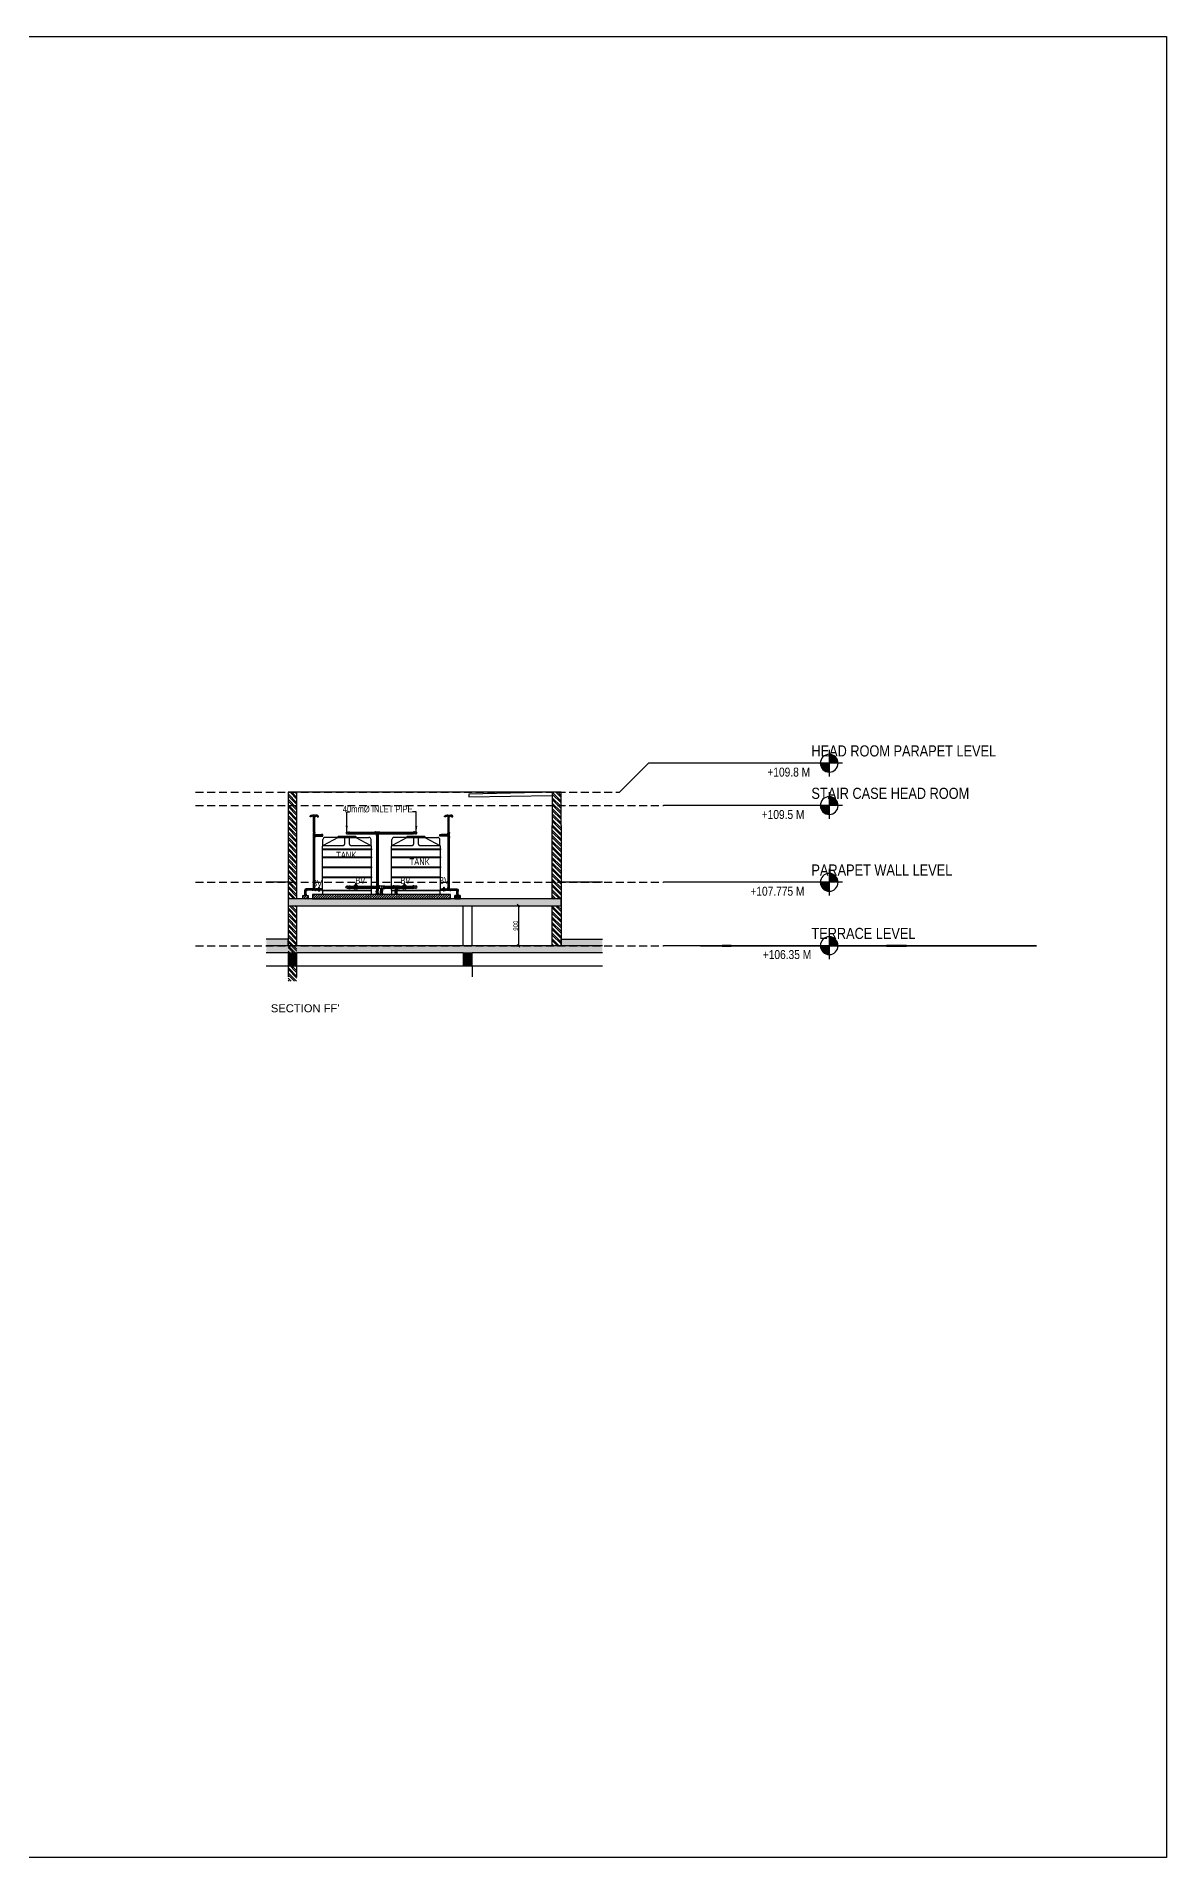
# Model space of a CAD drawing. Header units: millimetres. Extents: x 1798 to 243113, y 1193 to 150435.
# Drawn here: x 175977 to 201386, y 1193 to 42148 of the extents above; entities that cross this region are included whole.
import ezdxf
from ezdxf.enums import TextEntityAlignment as Align

# ---------------------------------------------------------------- set-up
doc = ezdxf.new("R2010")
doc.units = ezdxf.units.MM
for name, pattern in [('CENTER', [50.8, 31.75, -6.35, 6.35, -6.35]), ('CONTINU', [0]), ('HIDDEN', [0.375, 0.25, -0.125]), ('IMPORT-HIDDEN2', [4.7625, 3.175, -1.5875])]:
    doc.linetypes.add(name, pattern=pattern)
for name, color, linetype, lineweight in [('A-ELEV-002', 5, 'Continuous', 15), ('A-SHAFT', 8, 'Continuous', 0), ('A-TEXT-LABL', 6, 'Continuous', 25), ('A-WALL', 1, 'Continuous', 30), ('COLUMNN', 1, 'Continuous', 60), ('LOW WALL', 6, 'Continuous', 20)]:
    doc.layers.add(name, color=color, linetype=linetype, lineweight=lineweight)
for name, color, linetype in [('A-HATCH', 217, 'Continuous'), ('A-RAILING', 212, 'Continuous'), ('A-STAIRCASE', 32, 'Continuous'), ('beam', 4, 'Continuous'), ('DOOR', 30, 'Continuous'), ('ELEVATION-01', 251, 'Continuous'), ('OHT', 17, 'Continuous'), ('PL-CP FITTINGS', 7, 'Continuous')]:
    doc.layers.add(name, color=color, linetype=linetype)
doc.styles.add('Arial_14', font='arial.ttf', dxfattribs={"height": 147.52994})
doc.styles.add('Dim.s & Anno.(Misc.)', font='ARIALN.TTF')
doc.styles.add('GFC', font='ARIALN.TTF')
doc.styles.add('ROMANS', font='romans.shx')
doc.styles.add('sobha.sed', font='swisscl.ttf')
doc.styles.get("Standard").update_dxf_attribs({"font": 'arial.ttf'})
doc.dimstyles.new('Copy of Standard', dxfattribs={"dimtxt": 220, "dimasz": 100, "dimexe": 0.18, "dimexo": 0, "dimgap": 0.09, "dimtad": 0, "dimdec": 0, "dimzin": 0, "dimdsep": 46, "dimtxsty": 'Standard', "dimblk": 'ARCHTICK', "dimcen": 3, "dimclrd": 1, "dimclre": 1, "dimclrt": 4, "dimadec": 0, "dimazin": 0, "dimtfac": 1, "dimtdec": 0, "dimtofl": 0, "dimtmove": 0, "dimatfit": 3, "dimfxl": 0.18, "dimtolj": 1, "dimtzin": 0, "dimlwd": -1, "dimarcsym": 0})
doc.dimstyles.new('GFC- 50', dxfattribs={"dimscale": 100, "dimtxt": 1, "dimasz": 0.6, "dimexe": 0.2, "dimexo": 0, "dimgap": 0.1, "dimtad": 1, "dimdec": 0, "dimzin": 1, "dimdsep": 46, "dimtxsty": 'GFC', "dimblk": 'OBLIQUE', "dimcen": 0, "dimclrd": 8, "dimclre": 8, "dimclrt": 6, "dimazin": 2, "dimtfac": 1, "dimtdec": 0, "dimtmove": 1, "dimatfit": 3, "dimfxl": 1, "dimtolj": 1, "dimlwd": -1, "dimlwe": 9, "dimarcsym": 0})
pattern_1 = [(45, (1040955.675, -187147.068), (-26.5165043, 26.5165043), [])]

# ---------------------------------------------------------------- blocks, each defined once
blk = doc.blocks.new('TF PLAN_dwg_A-OPNG_DOOR_950-442610-Section 1')
at = {"layer": 'DOOR', "color": 20, "lineweight": 18}
for p, q in [((-4891, 106350), (-4108, 106350)), ((-4108, 106350), (-4891, 106350)), ((-4891, 106350), (-4108, 106350))]:
    blk.add_line(p, q, dxfattribs=at)
blk = doc.blocks.new('TF PLAN_dwg_CF2-442611-Section 1')
at = {"layer": 'COLUMNN'}
for p, q in [((-10248, 106350), (-10048, 106350)), ((-10048, 106350), (-10248, 106350)), ((-10248, 106350), (-10048, 106350)), ((-10048, 106350), (-10248, 106350)), ((-6108, 106350), (-6558, 106350)), ((-6558, 106350), (-6108, 106350)), ((-6108, 106350), (-6558, 106350)), ((-6558, 106350), (-6108, 106350))]:
    blk.add_line(p, q, dxfattribs=at)
blk = doc.blocks.new('TF PLAN_dwg-396180-Section 1')
at = {"layer": 'A-ELEV-002', "color": 55}
blk.add_line((-6308, 106350), (-9748, 106350), dxfattribs=at)
at = {"layer": 'A-RAILING'}
for p in [(-8848, 106350), (-8798, 106350)]:
    blk.add_line(p, (-5708, 106350), dxfattribs=at)
at = {"layer": 'A-RAILING', "flags": 128}
for points in [[(-6308, 106350), (-8190, 106350), (-8848, 106350)], [(-6358, 106350), (-8184, 106350), (-8798, 106350)]]:
    blk.add_lwpolyline(points, dxfattribs=at)
at = {"layer": 'A-SHAFT', "linetype": 'IMPORT-HIDDEN2'}
blk.add_line((-10048, 106350), (-9848, 106350), dxfattribs=at)
blk.add_line((-10048, 106350), (-9848, 106350), dxfattribs=at)
at = {"layer": 'A-STAIRCASE', "color": 170}
blk.add_line((-8848, 106350), (-10048, 106350), dxfattribs=at)
blk.add_line((-8848, 106350), (-10048, 106350), dxfattribs=at)
blk.add_line((-8848, 106350), (-10048, 106350), dxfattribs=at)
blk.add_line((-8848, 106350), (-10048, 106350), dxfattribs=at)
at = {"layer": 'A-STAIRCASE', "color": 8, "linetype": 'IMPORT-HIDDEN2'}
for p, q in [((-6358, 106350), (-8798, 106350)), ((-8798, 106350), (-6358, 106350))]:
    blk.add_line(p, q, dxfattribs=at)
at = {"layer": 'A-TEXT-LABL'}
for p, q in [((-5705, 106350), (-4676, 106350)), ((-4676, 106350), (-5705, 106350)), ((-3240, 106350), (-3472, 106350))]:
    blk.add_line(p, q, dxfattribs=at)
at = {"layer": 'A-WALL', "color": 10, "lineweight": 35}
for p, q in [((-9648, 106350), (-10740, 106350)), ((-9848, 106350), (-10740, 106350)), ((-4108, 106350), (-10248, 106350)), ((-10248, 106350), (-4108, 106350)), ((-9848, 106350), (-10148, 106350)), ((-10148, 106350), (-9848, 106350)), ((-9848, 106350), (-10048, 106350)), ((-10048, 106350), (-9848, 106350)), ((-4308, 106350), (-10048, 106350)), ((-10048, 106350), (-4308, 106350)), ((-6308, 106350), (-9648, 106350)), ((-3180, 106350), (-6308, 106350)), ((-3180, 106350), (-6108, 106350)), ((-4108, 106350), (-4308, 106350)), ((-4308, 106350), (-4108, 106350))]:
    blk.add_line(p, q, dxfattribs=at)
for name in ['TF PLAN_dwg_CF2-442611-Section 1', 'TF PLAN_dwg_A-OPNG_DOOR_950-442610-Section 1']:
    blk.add_blockref(name, (0, 0))
blk = doc.blocks.new('*U176')
at = {"layer": 'PL-CP FITTINGS', "color": 7}
for p, q in [((-550, 10), (-550, 993)), ((-540, 1013), (-540, 1144)), ((-199, 1194), (-537, 1015)), ((-537, 1015), (-80, 1015)), ((-199, 1194), (-490, 1194)), ((-199, 1194), (199, 1194)), ((80, 1015), (537, 1015)), ((199, 1194), (537, 1015)), ((199, 1194), (490, 1194)), ((540, 1013), (540, 1144)), ((550, 10), (550, 993)), ((540, 0), (-540, 0))]:
    blk.add_line(p, q, dxfattribs=at)
for points in [[(-550, 936), (550, 936), (550, 915), (-550, 915)], [(-550, 754), (550, 754), (550, 733), (-550, 733)], [(-550, 532), (550, 532), (550, 511), (-550, 511)], [(-550, 306), (550, 306), (550, 284), (-550, 284)]]:
    blk.add_lwpolyline(points, close=True, dxfattribs=at)
blk.add_lwpolyline([(-179, 1224), (179, 1224, -0.414214), (199, 1204), (199, 1194), (-199, 1194), (-199, 1204, -0.414214)], format="xyb", close=True, dxfattribs=at)
blk.add_lwpolyline([(55, 1040), (55, 1189, 0.414214), (50, 1194), (-50, 1194, 0.414214), (-55, 1189), (-55, 1040)], format="xyb", dxfattribs=at)
for centre, radius, start, end in [((-525, 993), 25, 118.0482, 180), ((-490, 1144), 50, 90, 180), ((-80, 1040), 25, 270, 0), ((80, 1040), 25, 180, 270), ((490, 1144), 50, 0, 90), ((525, 993), 25, 0, 61.9518), ((-540, 10), 10, 180, 270), ((540, 10), 10, 270, 0)]:
    blk.add_arc(centre, radius, start, end, dxfattribs=at)
blk = doc.blocks.new('A$C03920E4D')
at = {"ltscale": 75}
for p, q in [((-72, -27), (-72, 27)), ((-44, 27), (-72, 27)), ((-42, 25), (-44, 27)), ((-10, 25), (-42, 25)), ((-44, -27), (-72, -27)), ((-42, -25), (-44, -27)), ((-10, -25), (-42, -25))]:
    blk.add_line(p, q, dxfattribs=at)
at = {"color": 8, "ltscale": 75}
for p, q in [((-44, -27), (-44, 27)), ((-42, -25), (-42, 25)), ((-10, 25), (0, 25)), ((4, 0), (-4, 0)), ((0, 4), (0, -4)), ((0, -25), (-10, -25))]:
    blk.add_line(p, q, dxfattribs=at)
at = {"ltscale": 75}
blk.add_arc((0, 0), 27, 247.8084, 112.1916, dxfattribs=at)
at = {"color": 8, "ltscale": 75}
blk.add_arc((0, 0), 25, 270, 90, dxfattribs=at)
blk = doc.blocks.new('A$C45AD69DE')
at = {"layer": 'OHT', "ltscale": 75}
for p, q in [((-58, 22), (-58, -22)), ((-36, 22), (-58, 22)), ((-36, 22), (-36, -22)), ((-34, 20), (-36, 22)), ((-34, 20), (34, 20)), ((-34, 20), (-34, -20)), ((-20, 20), (-34, 20)), ((-22, 58), (22, 58)), ((-22, 36), (-22, 58)), ((-22, 36), (22, 36)), ((-20, 34), (-22, 36)), ((-20, 34), (20, 34)), ((-20, 20), (-20, 34)), ((3, 0), (-3, 0)), ((-3, 0), (3, 0)), ((0, -3), (0, 3)), ((0, -3), (0, 3)), ((20, 34), (22, 36)), ((20, 20), (20, 34)), ((22, 36), (22, 58)), ((34, 20), (36, 22)), ((34, 20), (34, -20)), ((36, 22), (36, -22)), ((36, 22), (58, 22)), ((58, 22), (58, -22)), ((-36, -22), (-58, -22)), ((-34, -20), (-36, -22)), ((-34, -20), (34, -20)), ((-8, -20), (-34, -20)), ((34, -20), (36, -22)), ((36, -22), (58, -22))]:
    blk.add_line(p, q, dxfattribs=at)
blk = doc.blocks.new('valve1')
at = {"layer": 'OHT'}
for p, q in [((-87, 50), (-87, -50)), ((-58, 57), (-80, 57)), ((64, 82), (-65, 82)), ((-58, 96), (-41, 96)), ((-58, 96), (-58, -96)), ((-41, 96), (-41, 11)), ((-36, 65), (-22, 65)), ((-22, 65), (-22, 36)), ((-19, 63), (-22, 63)), ((-22, 63), (-22, 36)), ((-6, 67), (-19, 67)), ((-19, 67), (-19, 38)), ((-12, 8), (-12, -76)), ((6, 72), (-6, 72)), ((-6, 72), (-6, 42)), ((6, 54), (-6, 54)), ((6, 72), (6, 42)), ((19, 67), (6, 67)), ((12, 8), (12, -76)), ((19, 67), (19, 38)), ((22, 63), (19, 63)), ((36, 65), (22, 65)), ((22, 65), (22, 36)), ((22, 63), (22, 36)), ((58, 96), (41, 96)), ((41, 96), (41, 11)), ((57, 57), (79, 57)), ((58, 96), (58, -96)), ((87, 50), (87, -50)), ((-58, -57), (-80, -57)), ((-12, -82), (-65, -82)), ((-58, -96), (-41, -96)), ((-41, -11), (-41, -96)), ((-36, -65), (-22, -65)), ((-22, -36), (-22, -65)), ((-22, -63), (-22, -36)), ((-19, -63), (-22, -63)), ((-19, -67), (-19, -38)), ((-12, -67), (-19, -67)), ((-6, -131), (-12, -76)), ((-6, -131), (-6, -173)), ((6, -131), (12, -76)), ((6, -131), (6, -173)), ((19, -67), (12, -67)), ((64, -82), (12, -82)), ((19, -67), (19, -38)), ((22, -63), (19, -63)), ((22, -36), (22, -65)), ((22, -63), (22, -36)), ((36, -65), (22, -65)), ((41, -11), (41, -96)), ((58, -96), (41, -96)), ((57, -57), (79, -57))]:
    blk.add_line(p, q, dxfattribs=at)
blk.add_circle((0, 0), 6.12, dxfattribs=at)
for centre, radius, start, end in [((-80, 50), 7.41, 90, 180), ((0, 0), 42.2, 286.74459, 253.25541), ((-36, 61), 4.71, 90, 180), ((0, 8), 12.2, 0, 180), ((36, 61), 4.71, 0, 90), ((79, 50), 7.41, 0, 90), ((-80, -50), 7.41, 180, 270), ((-36, -61), 4.71, 180, 270), ((0, -173), 6.12, 180, 0), ((36, -61), 4.71, 270, 0), ((79, -50), 7.41, 270, 0)]:
    blk.add_arc(centre, radius, start, end, dxfattribs=at)
blk = doc.blocks.new('A$C106A11E6')
at = {"ltscale": 75}
for p, q in [((-14, 0), (14, 0)), ((-14, -14), (-14, 0)), ((14, -14), (14, 0)), ((-36, -21), (-36, -48)), ((-22, -21), (-36, -21)), ((-22, -48), (-36, -48)), ((-21, -22), (-22, -21)), ((-21, -47), (-22, -48)), ((-12, -22), (-21, -22)), ((21, -47), (-21, -47)), ((-12, -15), (-14, -14)), ((-12, -22), (-12, -15)), ((12, -15), (14, -14)), ((12, -22), (12, -15)), ((12, -23), (21, -23)), ((21, -23), (22, -22)), ((21, -48), (22, -49)), ((22, -22), (36, -22)), ((22, -49), (36, -49)), ((36, -22), (36, -49))]:
    blk.add_line(p, q, dxfattribs=at)
at = {"color": 8, "ltscale": 75}
for p, q in [((-22, -21), (-22, -48)), ((-21, -22), (-21, -47)), ((-14, -14), (14, -14)), ((-12, -15), (12, -15)), ((21, -23), (21, -48)), ((22, -22), (22, -49))]:
    blk.add_line(p, q, dxfattribs=at)
blk = doc.blocks.new('3')
at = {"layer": 'OHT', "ltscale": 75}
for p, q in [((48, 7), (-7, 7)), ((-7, -48), (-7, 7)), ((18, 32), (20, 35)), ((48, 35), (20, 35)), ((20, 35), (20, -20)), ((48, -20), (48, 35)), ((-35, -20), (-32, -18)), ((20, -20), (-35, -20)), ((-35, -20), (-35, -48)), ((-35, -48), (20, -48)), ((20, -48), (20, -22)), ((22, -20), (48, -20))]:
    blk.add_line(p, q, dxfattribs=at)
for centre, radius in [((18, -18), 50), ((22, -22), 2)]:
    blk.add_arc(centre, radius, 90, 180, dxfattribs=at)
blk = doc.blocks.new('A$C5C342958')
at = {"layer": 'OHT', "ltscale": 75}
for p, q in [((27, 72), (-27, 72)), ((-27, 44), (-27, 72)), ((27, 44), (-27, 44)), ((-25, 42), (-27, 44)), ((-25, 42), (-25, -42)), ((25, 42), (-25, 42)), ((0, 72), (0, -72)), ((0, -4), (0, 4)), ((0, 4), (0, -4)), ((72, 0), (0, 0)), ((25, 42), (27, 44)), ((25, 25), (25, 42)), ((25, 25), (42, 25)), ((27, 44), (27, 72)), ((42, 25), (44, 27)), ((42, 25), (42, -25)), ((44, 27), (44, -27)), ((44, 27), (72, 27)), ((72, 27), (72, -27)), ((-25, -42), (-27, -44)), ((27, -44), (-27, -44)), ((-27, -44), (-27, -72)), ((27, -72), (-27, -72)), ((25, -42), (-25, -42)), ((-4, 0), (4, 0)), ((-4, 0), (4, 0)), ((25, -25), (42, -25)), ((25, -25), (25, -42)), ((25, -42), (27, -44)), ((27, -44), (27, -72)), ((42, -25), (44, -27)), ((44, -27), (72, -27))]:
    blk.add_line(p, q, dxfattribs=at)
blk = doc.blocks.new('A$C242D2613')
at = {"ltscale": 75}
for p, q in [((-16, 19), (-17, 18)), ((-17, 18), (-17, 0)), ((-14, 45), (13, 45)), ((-14, 32), (-14, 45)), ((-13, 30), (-14, 32)), ((-14, 19), (-13, 30)), ((12, 30), (13, 32)), ((13, 32), (13, 45)), ((14, 19), (12, 30)), ((16, 19), (17, 18)), ((17, 18), (17, 0)), ((-17, 0), (17, 0))]:
    blk.add_line(p, q, dxfattribs=at)
at = {"color": 8, "ltscale": 75}
for p, q in [((-17, 18), (17, 18)), ((-16, 19), (16, 19)), ((-14, 32), (13, 32)), ((-13, 30), (12, 30)), ((0, 0), (0, 45)), ((6, 30), (1, 30)), ((6, 30), (1, 30))]:
    blk.add_line(p, q, dxfattribs=at)
blk = doc.blocks.new('A$C46F22E5E')
at = {"ltscale": 75}
for p, q in [((-46, 17), (-46, -17)), ((-28, 17), (-46, 17)), ((-27, 16), (-28, 17)), ((-16, 16), (-27, 16)), ((17, 46), (-17, 46)), ((-17, 28), (-17, 46)), ((-16, 27), (-17, 28)), ((-16, 16), (-16, 27)), ((16, 27), (17, 28)), ((16, 16), (16, 27)), ((27, 16), (16, 16)), ((16, 16), (27, 16)), ((17, 28), (17, 46)), ((27, 16), (28, 17)), ((28, 17), (46, 17)), ((46, 17), (46, -17)), ((-28, -17), (-46, -17)), ((-27, -16), (-28, -17)), ((27, -16), (-27, -16)), ((7, -16), (27, -16)), ((27, -16), (28, -17)), ((28, -17), (46, -17))]:
    blk.add_line(p, q, dxfattribs=at)
at = {"color": 8, "ltscale": 75}
for p, q in [((-28, 17), (-28, -17)), ((-27, 16), (-27, -16)), ((17, 28), (-17, 28)), ((16, 27), (-16, 27)), ((-3, 0), (3, 0)), ((3, 0), (-3, 0)), ((0, -3), (0, 3)), ((0, -3), (0, 3)), ((27, 16), (27, -16)), ((28, 17), (28, -17))]:
    blk.add_line(p, q, dxfattribs=at)
blk = doc.blocks.new('A$C65062B1F')
at = {"ltscale": 75}
for p, q in [((-72, -27), (-72, 27)), ((-44, 27), (-72, 27)), ((-42, 25), (-44, 27)), ((42, 25), (-42, 25)), ((42, 25), (44, 27)), ((44, 27), (72, 27)), ((72, -27), (72, 27)), ((-44, -27), (-72, -27)), ((-42, -25), (-44, -27)), ((-42, -25), (42, -25)), ((-20, -34), (-22, -36)), ((-22, -36), (-22, -58)), ((22, -58), (-22, -58)), ((-20, -25), (-20, -34)), ((20, -25), (20, -34)), ((20, -34), (22, -36)), ((22, -36), (22, -58)), ((42, -25), (44, -27)), ((44, -27), (72, -27))]:
    blk.add_line(p, q, dxfattribs=at)
at = {"color": 8, "ltscale": 75}
for p, q in [((-44, -27), (-44, 27)), ((-42, -25), (-42, 25)), ((-4, 0), (4, 0)), ((4, 0), (-4, 0)), ((0, 4), (0, -4)), ((0, 4), (0, -4)), ((42, -25), (42, 25)), ((44, -27), (44, 27)), ((22, -36), (-22, -36)), ((20, -34), (-20, -34))]:
    blk.add_line(p, q, dxfattribs=at)
blk = doc.blocks.new('A$C10BC427E')
at = {"ltscale": 75}
for p, q in [((-72, -27), (-72, 27)), ((-44, 27), (-72, 27)), ((-42, 25), (-44, 27)), ((42, 25), (-42, 25)), ((42, 25), (44, 27)), ((44, 27), (72, 27)), ((72, -27), (72, 27)), ((-44, -27), (-72, -27)), ((-42, -25), (-44, -27)), ((-20, -25), (-42, -25)), ((20, -25), (42, -25)), ((42, -25), (44, -27)), ((44, -27), (72, -27))]:
    blk.add_line(p, q, dxfattribs=at)
at = {"color": 8, "ltscale": 75}
for p, q in [((-44, -27), (-44, 27)), ((-42, -25), (-42, 25)), ((4, 0), (-4, 0)), ((0, 4), (0, -4)), ((42, -25), (42, 25)), ((44, -27), (44, 27))]:
    blk.add_line(p, q, dxfattribs=at)
at = {"ltscale": 50, "xscale": 0.8, "yscale": 0.8, "zscale": 0.8, "rotation": 90}
blk.add_blockref('A$C03920E4D', (0, 0), dxfattribs=at)
blk = doc.blocks.new('A$C0C8C0F68')
at = {"ltscale": 75}
h = blk.add_hatch(dxfattribs=at)
h.set_pattern_fill('ANSI31', color=8)
h.set_pattern_definition([(45, (-33287.10991, 14694.13956), (-0.08838834765, 0.08838834765), [])])
edge = h.paths.add_edge_path()
edge.add_arc((0, 22.5), 22.5, 90, 270)
edge.add_arc((0, -22.5), 22.5, -90, 90, ccw=False)
edge.add_arc((0, 0), 45, 90, 270, ccw=False)
for radius in [55, 45]:
    blk.add_circle((0, 0), radius, dxfattribs=at)
at = {"color": 8, "ltscale": 75}
for centre, start, end in [((0, 22.5), 90, 270), ((0, -22.5), 270, 90)]:
    blk.add_arc(centre, 22.5, start, end, dxfattribs=at)
blk = doc.blocks.new('A$C7C600B99')
at = {"ltscale": 75}
for p, q in [((17, 46), (-17, 46)), ((-17, 28), (-17, 46)), ((17, 28), (-17, 28)), ((-16, 27), (-17, 28)), ((16, 27), (-16, 27)), ((-16, 11), (-16, 27)), ((0, -3), (0, 3)), ((0, 3), (0, -3)), ((16, 27), (17, 28)), ((16, 11), (16, 27)), ((17, 28), (17, 46)), ((-3, 0), (3, 0)), ((-3, 0), (3, 0))]:
    blk.add_line(p, q, dxfattribs=at)
at = {"linetype": 'CONTINU', "xscale": 0.3555555555555557, "yscale": 0.3555555555555557, "zscale": 0.3555555555555557}
blk.add_blockref('A$C0C8C0F68', (0, 0), dxfattribs=at)
blk = doc.blocks.new('A$C000917BF')
at = {"ltscale": 75}
h = blk.add_hatch(dxfattribs=at)
h.set_pattern_fill('ANSI31', color=8, scale=0.355556)
h.set_pattern_definition([(45, (-11835.416857, 5224.582955), (-0.03142696805, 0.03142696805), [])])
edge = h.paths.add_edge_path()
edge.add_arc((0, 8), 8, 90, 270)
edge.add_arc((0, -8), 8, -90, 90, ccw=False)
edge.add_arc((0, 0), 16, 90, 270, ccw=False)
for p, q in [((17, 46), (-17, 46)), ((-17, 28), (-17, 46)), ((-16, 27), (-17, 28)), ((-16, 11), (-16, 27)), ((16, 27), (17, 28)), ((16, 11), (16, 27)), ((17, 28), (17, 46))]:
    blk.add_line(p, q, dxfattribs=at)
at = {"color": 8, "ltscale": 75}
for p, q in [((17, 28), (-17, 28)), ((16, 27), (-16, 27)), ((0, -3), (0, 3)), ((0, 3), (0, -3)), ((-3, 0), (3, 0)), ((-3, 0), (3, 0))]:
    blk.add_line(p, q, dxfattribs=at)
at = {"ltscale": 75}
for radius in [19.6, 16]:
    blk.add_circle((0, 0), radius, dxfattribs=at)
at = {"color": 8, "ltscale": 75}
for centre, start, end in [((0, 8), 90, 270), ((0, -8), 270, 90)]:
    blk.add_arc(centre, 8, start, end, dxfattribs=at)
blk = doc.blocks.new('*U23')
h = blk.add_hatch(color=256)
h.paths.add_polyline_path([(-2, 0), (0, 0), (0, 2, 0.414214)])
h.paths.add_polyline_path([(0, -2, 0.414214), (2, 0), (0, 0)])
blk.add_line((-3, 0), (37.25, 0))
blk.add_lwpolyline([(0, 3), (0, -3)])
blk.add_circle((0, 0), 2)
at = {"style": 'Dim.s & Anno.(Misc.)'}
blk.add_attdef('FLOOR_LEVEL_NAME', text='', height=2.5, dxfattribs=at).set_placement((4, 0.77), align=Align.BOTTOM_LEFT)
at = {"color": 7, "style": 'Dim.s & Anno.(Misc.)'}
blk.add_attdef('LVL', text='', height=2, dxfattribs=at).set_placement((12.68, -1), align=Align.TOP_RIGHT)
blk = doc.blocks.new('*U4')
h = blk.add_hatch(color=256)
h.paths.add_polyline_path([(-2, 0), (0, 0), (0, 2, 0.414214)])
h.paths.add_polyline_path([(0, -2, 0.414214), (2, 0), (0, 0)])
blk.add_line((-3, 0), (40.61, 0))
blk.add_lwpolyline([(0, 3), (0, -3)])
blk.add_circle((0, 0), 2)
at = {"style": 'Dim.s & Anno.(Misc.)'}
blk.add_attdef('FLOOR_LEVEL_NAME', text='', height=2.5, dxfattribs=at).set_placement((4, 0.77), align=Align.BOTTOM_LEFT)
at = {"color": 7, "style": 'Dim.s & Anno.(Misc.)'}
blk.add_attdef('LVL', text='', height=2, dxfattribs=at).set_placement((12.68, -1), align=Align.TOP_RIGHT)
blk = doc.blocks.new('_OBLIQUE')
at = {"color": 0, "linetype": 'ByBlock'}
blk.add_line((-0.5, -0.5), (0.5, 0.5), dxfattribs=at)
blk = doc.blocks.new('*D727')
at = {"layer": 'A-WALL', "color": 8, "linetype": 'CENTER', "lineweight": 9, "transparency": 16777216}
for p, q in [((186785, 22600), (186833, 22600)), ((186785, 21700), (186833, 21700))]:
    blk.add_line(p, q, dxfattribs=at)
at = {"layer": 'A-WALL', "color": 8, "transparency": 16777216}
blk.add_line((186813, 22600), (186813, 21700), dxfattribs=at)
at = {"layer": 'A-WALL', "color": 8, "transparency": 16777216, "xscale": 60, "yscale": 60, "zscale": 60}
for p, rotation in [((186813, 22600), 90), ((186813, 21700), 270)]:
    blk.add_blockref('_OBLIQUE', p, dxfattribs=dict(at, rotation=rotation))
at = {"layer": 'A-WALL', "color": 6, "transparency": 16777216, "insert": (186752, 22150), "char_height": 100, "attachment_point": 5, "rotation": 90, "style": 'GFC'}
blk.add_mtext('\\A1;900', dxfattribs=at)

msp = doc.modelspace()

# ---------------------------------------------------------------- hatches: boundary and pattern name
at = {"transparency": 33554687}
h = msp.add_hatch(dxfattribs=at)
h.set_pattern_fill('ANSI31', color=256, scale=300)
h.set_pattern_definition(pattern_1)
h.paths.add_polyline_path([(182084.6, 22824.9), (181964.6, 22824.9), (181964.6, 22749.9), (182084.6, 22749.9)])
h = msp.add_hatch(dxfattribs=at)
h.set_pattern_fill('ANSI31', color=256, scale=300)
h.set_pattern_definition([(45, (1054483.947, -187047.32), (-26.5165043, 26.5165043), [])])
h.paths.add_polyline_path([(185284.6, 22849.9), (182184.6, 22849.9), (182184.6, 22749.9), (185284.6, 22749.9)])
h = msp.add_hatch(dxfattribs=at)
h.set_pattern_fill('ANSI31', color=256, scale=300)
h.set_pattern_definition([(45, (1044375.677, -187147.068), (-26.5165043, 26.5165043), [])])
h.paths.add_polyline_path([(185504.6, 22824.9), (185384.6, 22824.9), (185384.6, 22749.9), (185504.6, 22749.9)])
h = msp.add_hatch(dxfattribs=at)
h.set_pattern_fill('ANSI31', color=256, scale=300)
h.set_pattern_definition(pattern_1)
h.paths.add_polyline_path([(185384.6, 22824.9), (185504.6, 22824.9), (185504.6, 22749.9), (185384.6, 22749.9)])
at = {"layer": 'A-HATCH'}
h = msp.add_hatch(dxfattribs=at)
h.set_pattern_fill('ANSI32', color=217, scale=230, angle=90)
h.set_pattern_definition([(135, (88912.86, -3571.47), (-60.98796, -60.98796), []), (135, (88912.86, -3530.81), (-60.98796, -60.98796), [])])
h.paths.add_polyline_path([(187774.6, 22599.9), (187574.6, 22599.9), (187574.6, 21699.9), (187774.6, 21699.9)])
h.paths.add_polyline_path([(181834.6, 22599.9), (181634.6, 22599.9), (181634.6, 20899.9), (181834.6, 20899.9)])
h.paths.add_polyline_path([(181834.6, 24049.9), (181634.6, 24049.9), (181634.6, 22749.9), (181834.6, 22749.9)])
h.paths.add_polyline_path([(181834.6, 25149.9), (181634.6, 25149.9), (181634.6, 24049.9), (181834.6, 24049.9)])
h.paths.add_polyline_path([(187774.6, 23899.9), (187574.6, 23899.9), (187574.6, 22749.9), (187774.6, 22749.9)])
h.paths.add_polyline_path([(187774.6, 25149.9), (187574.6, 25149.9), (187574.6, 23899.9), (187774.6, 23899.9)])
h = msp.add_hatch(color=8, dxfattribs=at)
h.dxf.hatch_style = 1
h.paths.add_polyline_path([(187774.6, 22749.9), (181834.6, 22749.9), (181834.6, 22599.9), (187774.6, 22599.9)])
h.paths.add_polyline_path([(181834.6, 22749.9), (181634.6, 22749.9), (181634.6, 22599.9), (181834.6, 22599.9)])
h = msp.add_hatch(dxfattribs=at)
h.set_pattern_fill('ANSI35', color=217, scale=213)
h.set_pattern_definition([(45, (88912.864, -3571.47), (-37.653436, 37.653436), []), (45, (88950.517, -3571.47), (-37.653436, 37.653436), [66.5625, -13.3125, 0, -13.3125])])
h.paths.add_polyline_path([(188701, 21849.9), (187774.6, 21849.9), (187774.6, 21699.9), (188701, 21699.9)])
h.paths.add_polyline_path([(181634.6, 21849.9), (181142.2, 21849.9), (181142.2, 21699.9), (181634.6, 21699.9)])
at = {"layer": 'LOW WALL', "transparency": 33554521}
h = msp.add_hatch(color=9, dxfattribs=at)
h.dxf.hatch_style = 1
h.paths.add_polyline_path([(188702.5, 21699.9), (182134.6, 21699.9), (181142.2, 21699.9), (181142.2, 21549.9), (188702.5, 21549.9)])
h = msp.add_hatch(color=9, dxfattribs=at)
h.dxf.hatch_style = 1
h.paths.add_polyline_path([(181634.6, 21249.9), (181834.6, 21249.9), (181834.6, 21549.9), (181634.6, 21549.9)])
h = msp.add_hatch(color=9, dxfattribs=at)
h.dxf.hatch_style = 1
h.paths.add_polyline_path([(185774.6, 21249.9), (185774.6, 21549.9), (185574.6, 21549.9), (185574.6, 21249.9)])

# ---------------------------------------------------------------- linework, layer by layer
at = {"ltscale": 100}
msp.add_line((189740.2, 25803.9), (189086.2, 25149.9), dxfattribs=at)
at = {"transparency": 33554687}
for p, q in [((182209.9, 24274), (182209.9, 24588.7)), ((182222.4, 24274), (182222.4, 24588.7)), ((182234.9, 24274), (182234.9, 24588.7)), ((185234.3, 24274), (185234.3, 24588.7)), ((185246.8, 24274), (185246.8, 24588.7)), ((185259.3, 24274), (185259.3, 24588.7)), ((182206.4, 23007.5), (182206.4, 24198.2)), ((182222.4, 23007.5), (182222.4, 24198.2)), ((182238.4, 23007.5), (182238.4, 24198.2)), ((182249.3, 24198.2), (182419.7, 24198.2)), ((182249.3, 24182.2), (182419.7, 24182.2)), ((182249.3, 24166.2), (182419.7, 24166.2)), ((183017.5, 24255.9), (184451.7, 24255.9)), ((183017.5, 24235.9), (184451.7, 24235.9)), ((183017.5, 24215.9), (184451.7, 24215.9)), ((183619.6, 24210.3), (183619.6, 22932.2)), ((183639.6, 24225.9), (183639.6, 22907.2)), ((183659.6, 24210.3), (183659.6, 22932.2)), ((185200.5, 24198.2), (185082.1, 24198.2)), ((185200.5, 24182.2), (185082.1, 24182.2)), ((185200.5, 24166.2), (185082.1, 24166.2)), ((185230.8, 23007.5), (185230.8, 24198.2)), ((185246.8, 23007.5), (185246.8, 24198.2)), ((185262.8, 23007.5), (185262.8, 24198.2)), ((182176.1, 22977.1), (182060.1, 22977.1)), ((182176.1, 22961.1), (182060.1, 22961.1)), ((182176.1, 22945.1), (182060.1, 22945.1)), ((182397.1, 22977.1), (182268.7, 22977.1)), ((182397.1, 22961.1), (182268.7, 22961.1)), ((182397.1, 22945.1), (182268.7, 22945.1)), ((183031.9, 23041.6), (183662.2, 23041.6)), ((183031.9, 23016.6), (183662.2, 23016.6)), ((183031.9, 22991.6), (183662.2, 22991.6)), ((183714.6, 22958.7), (183714.6, 22929.4)), ((183734.6, 22958.7), (183734.6, 22929.4)), ((183754.6, 22958.7), (183754.6, 22929.4)), ((183807, 23041.6), (183992.3, 23041.6)), ((183807, 23016.6), (183992.3, 23016.6)), ((183807, 22991.6), (183992.3, 22991.6)), ((184044.6, 22958.7), (184044.6, 22932.2)), ((184064.6, 22958.7), (184064.6, 22932.2)), ((184064.6, 22958.7), (184064.6, 22932.2)), ((184084.6, 22958.7), (184084.6, 22932.2)), ((184137, 23041.6), (184437.3, 23041.6)), ((184137, 23016.6), (184437.3, 23016.6)), ((184137, 22991.6), (184437.3, 22991.6)), ((185072.1, 22977.1), (185200.5, 22977.1)), ((185072.1, 22961.1), (185200.5, 22961.1)), ((185072.1, 22945.1), (185200.5, 22945.1)), ((185293.1, 22977.1), (185409.1, 22977.1)), ((185293.1, 22961.1), (185409.1, 22961.1)), ((185293.1, 22945.1), (185409.1, 22945.1)), ((182008.6, 22890.7), (182008.6, 22925.6)), ((182024.6, 22890.7), (182024.6, 22925.6)), ((182040.6, 22890.7), (182040.6, 22925.6)), ((185428.6, 22890.7), (185428.6, 22925.6)), ((185444.6, 22890.7), (185444.6, 22925.6)), ((185460.6, 22890.7), (185460.6, 22925.6))]:
    msp.add_line(p, q, dxfattribs=at)
for points in [[(182171.5, 24636.2), (182186.3, 24636.2)], [(182171.5, 24623.7), (182186.3, 24623.7)], [(182171.5, 24611.2), (182186.3, 24611.2)], [(182273.3, 24636.2), (182258.6, 24636.2)], [(182273.3, 24623.7), (182258.6, 24623.7)], [(182273.3, 24611.2), (182258.6, 24611.2)], [(185195.9, 24636.2), (185210.6, 24636.2)], [(185195.9, 24623.7), (185210.6, 24623.7)], [(185195.9, 24611.2), (185210.6, 24611.2)], [(185297.7, 24636.2), (185283, 24636.2)], [(185297.7, 24623.7), (185283, 24623.7)], [(185297.7, 24611.2), (185283, 24611.2)], [(182409.7, 22980.7), (182397.1, 22980.7), (182397.1, 22941.6), (182419.7, 22941.6)], [(185059.5, 22980.7), (185072.1, 22980.7), (185072.1, 22941.6), (185049.5, 22941.6)]]:
    msp.add_lwpolyline(points, dxfattribs=at)
for points in [[(182419.7, 24201.7), (182387.1, 24201.7), (182387.1, 24162.6), (182419.7, 24162.6)], [(185049.5, 24201.7), (185082.1, 24201.7), (185082.1, 24162.6), (185049.5, 24162.6)], [(185049.5, 24201.7), (185082.1, 24201.7), (185082.1, 24162.6), (185049.5, 24162.6)], [(182419.7, 22941.6), (183499.5, 22941.6), (183499.5, 22849.9), (182419.7, 22849.9)], [(183969.7, 22941.6), (185049.5, 22941.6), (185049.5, 22849.9), (183969.7, 22849.9)], [(181964.6, 22824.9), (182084.6, 22824.9), (182084.6, 22749.9), (181964.6, 22749.9)], [(182184.6, 22749.9), (185284.6, 22749.9), (185284.6, 22849.9), (182184.6, 22849.9)], [(185384.6, 22824.9), (185504.6, 22824.9), (185504.6, 22749.9), (185384.6, 22749.9)], [(185504.6, 22824.9), (185384.6, 22824.9), (185384.6, 22749.9), (185504.6, 22749.9)]]:
    msp.add_lwpolyline(points, close=True, dxfattribs=at)
at = {"layer": 'A-WALL', "lineweight": 25}
for p, q in [((181834.6, 25149.9), (181634.6, 25149.9)), ((187574.6, 25149.9), (187574.6, 24399.9)), ((187774.6, 25149.9), (187574.6, 25149.9)), ((187774.6, 24399.9), (187774.6, 25149.9)), ((181834.6, 21699.9), (181634.6, 21699.9)), ((181634.6, 21549.9), (181634.6, 20998.3)), ((181634.6, 21549.9), (181634.6, 21249.9)), ((181834.6, 20998.3), (181834.6, 21549.9)), ((181834.6, 21249.9), (181834.6, 21549.9)), ((185774.6, 21699.9), (185574.6, 21699.9)), ((185574.6, 21549.9), (185574.6, 21249.9)), ((185774.6, 21249.9), (185774.6, 21549.9)), ((181634.6, 21249.9), (181834.6, 21249.9)), ((185574.6, 21249.9), (185774.6, 21249.9)), ((185774.6, 21249.9), (185774.6, 20998.3))]:
    msp.add_line(p, q, dxfattribs=at)
at = {"layer": 'A-WALL'}
for p, q in [((181634.6, 25149.9), (181634.6, 21699.9)), ((187574.6, 25149.9), (181834.6, 25149.9)), ((181834.6, 22749.9), (181834.6, 25149.9)), ((187574.6, 22749.9), (187574.6, 24399.9)), ((187774.6, 24399.9), (187774.6, 21699.9)), ((181634.6, 23124.9), (181142.2, 23124.9)), ((188702.5, 23124.9), (187774.6, 23124.9)), ((187774.6, 22749.9), (181634.6, 22749.9)), ((181634.6, 22749.9), (181634.6, 22599.9)), ((181634.6, 22599.9), (187774.6, 22599.9)), ((181834.6, 21699.9), (181834.6, 22599.9)), ((185574.6, 21699.9), (185574.6, 22599.9)), ((185774.6, 21699.9), (185774.6, 22599.9)), ((187574.6, 21699.9), (187574.6, 22599.9)), ((187774.6, 22599.9), (187774.6, 22749.9)), ((181634.6, 21699.9), (181634.6, 21849.9)), ((187774.6, 21699.9), (187774.6, 21849.9)), ((188702.5, 21699.9), (181142.2, 21699.9)), ((181142.2, 21549.9), (181634.6, 21549.9)), ((181834.6, 21549.9), (185574.6, 21549.9)), ((185774.6, 21549.9), (188702.5, 21549.9)), ((181142.2, 21249.9), (181634.6, 21249.9)), ((181834.6, 21249.9), (185574.6, 21249.9)), ((185774.6, 21249.9), (188702.5, 21249.9))]:
    msp.add_line(p, q, dxfattribs=at)
msp.add_lwpolyline([(187574.6, 25149.9), (185697.1, 25109.6), (185697.1, 25045.6), (187574.6, 25073.7)], dxfattribs=at)
at = {"layer": 'beam', "color": 4}
msp.add_lwpolyline([(201385.5, 1192.9), (1797.5, 1192.9), (1797.5, 42147.9), (201385.5, 42147.9)], close=True, dxfattribs=at)
at = {"layer": 'DOOR'}
for p, q in [((181634.6, 21849.9), (181142.2, 21849.9)), ((187774.6, 21849.9), (188701, 21849.9))]:
    msp.add_line(p, q, dxfattribs=at)
at = {"layer": 'ELEVATION-01', "color": 202, "linetype": 'HIDDEN', "ltscale": 700}
for p, q in [((179556.6, 25149.9), (189086.2, 25149.9)), ((179556.6, 24849.9), (190075.6, 24849.9)), ((179556.6, 23124.9), (190075.6, 23124.9)), ((179556.6, 21699.9), (190075.6, 21699.9))]:
    msp.add_line(p, q, dxfattribs=at)

# ---------------------------------------------------------------- block references
at = {"ltscale": 100}
ref = msp.add_blockref('*U4', (193800.9, 25803.9), dxfattribs=dict(at, xscale=-100.0000000000002, yscale=100.0000000000002, zscale=100.0000000000002))
ref.add_attrib('LVL', '+109.8 M', dxfattribs={"color": 7, "height": 200, "style": 'Dim.s & Anno.(Misc.)'}).set_placement((193372, 25703.8), align=Align.TOP_RIGHT)
ref.add_attrib('FLOOR_LEVEL_NAME', 'HEAD ROOM PARAPET LEVEL', dxfattribs={"height": 250, "style": 'Dim.s & Anno.(Misc.)'}).set_placement((193400.9, 25880.4), align=Align.BOTTOM_LEFT)
ref = msp.add_blockref('*U23', (193800.9, 24849.9), dxfattribs=dict(at, xscale=-100.0000000000002, yscale=100.0000000000002, zscale=100.0000000000002))
ref.add_attrib('LVL', '+109.5 M', dxfattribs={"color": 7, "height": 200, "style": 'Dim.s & Anno.(Misc.)'}).set_placement((193244.6, 24749.9), align=Align.TOP_RIGHT)
ref.add_attrib('FLOOR_LEVEL_NAME', 'STAIR CASE HEAD ROOM', dxfattribs={"height": 250, "style": 'Dim.s & Anno.(Misc.)'}).set_placement((193400.9, 24926.4), align=Align.BOTTOM_LEFT)
at = {"transparency": 33554687}
for name, p, xscale, yscale, zscale, rotation in [('3', (182147.4, 24620), -0.5000000000000038, 0.5000000000000038, 0.5, 90), ('3', (182297.4, 24620), 0.5, 0.5, 0.5, 270), ('3', (185171.8, 24620), -0.5000000000000038, 0.5000000000000038, 0.5, 90), ('3', (185321.8, 24620), 0.5, 0.5, 0.5, 270), ('A$C5C342958', (182222.4, 24182.2), -0.6400000000000002, 0.6400000000000002, 0.6400000000000002, 180), ('A$C03920E4D', (182959.6, 24235.9), 0.8, 0.8, 0.8, 179.9999999999999), ('A$C5C342958', (185246.8, 24182.2), 0.6400000000000002, 0.6400000000000002, 0.6400000000000002, 180), ('valve1', (182329.2, 22961.1), 0.318412591907872, 0.318412591907872, 0.318412591907872, 180), ('valve1', (183159.7, 23016.6), -0.4975196748560501, 0.4975196748560501, 0.4975196748560501, 180), ('valve1', (184251.4, 23016.6), -0.4975196748560501, 0.4975196748560501, 0.4975196748560501, 180), ('valve1', (185140, 22961.1), -0.318412591907872, 0.318412591907872, 0.318412591907872, 180), ('A$C03920E4D', (183734.6, 22871.5), 0.8, 0.8, 0.8, 270)]:
    msp.add_blockref(name, p, dxfattribs=dict(at, xscale=xscale, yscale=yscale, zscale=zscale, rotation=rotation))
at = {"transparency": 33554687, "xscale": -1, "rotation": 180}
msp.add_blockref('A$C106A11E6', (182222.4, 24588.7), dxfattribs=at)
at = {"transparency": 33554687, "rotation": 180}
for name, p in [('A$C106A11E6', (185246.8, 24588.7)), ('A$C45AD69DE', (183639.6, 24235.9))]:
    msp.add_blockref(name, p, dxfattribs=at)
at = {"transparency": 33554687, "xscale": -1}
for name, p in [('A$C242D2613', (182222.4, 24228.5)), ('A$C03920E4D', (182959.6, 23016.6)), ('A$C46F22E5E', (185246.8, 22961.1)), ('A$C7C600B99', (185444.6, 22844.5))]:
    msp.add_blockref(name, p, dxfattribs=at)
at = {"transparency": 33554687}
for name, p in [('*U176', (182959.6, 22941.6)), ('*U176', (184509.6, 22941.6)), ('A$C242D2613', (185246.8, 24228.5)), ('A$C46F22E5E', (182222.4, 22961.1)), ('A$C65062B1F', (183734.6, 23016.6)), ('A$C10BC427E', (184064.6, 23016.6)), ('A$C03920E4D', (184509.6, 23016.6)), ('A$C7C600B99', (182024.6, 22844.5))]:
    msp.add_blockref(name, p, dxfattribs=at)
for name, p, xscale, yscale, zscale in [('A$C03920E4D', (184509.6, 24235.9), 0.8, 0.8, 0.8), ('3', (182029.3, 22956.5), 0.6400000000000003, 0.6400000000000003, 0.6400000000000003), ('3', (185439.9, 22956.5), -0.6400000000000003, 0.6400000000000003, 0.6400000000000003), ('A$C000917BF', (183639.6, 22874.3), 1.25, 1.25, 1.25), ('A$C000917BF', (184064.6, 22874.3), 1.25, 1.25, 1.25)]:
    msp.add_blockref(name, p, dxfattribs=dict(at, xscale=xscale, yscale=yscale, zscale=zscale))
at = {"ltscale": 100}
ref = msp.add_blockref('*U23', (193800.9, 23124.9), dxfattribs=dict(at, xscale=-100.0000000000002, yscale=100.0000000000002, zscale=100.0000000000002))
ref.add_attrib('LVL', '+107.775 M', dxfattribs={"color": 7, "height": 200, "style": 'Dim.s & Anno.(Misc.)'}).set_placement((193244.6, 23024.9), align=Align.TOP_RIGHT)
ref.add_attrib('FLOOR_LEVEL_NAME', 'PARAPET WALL LEVEL', dxfattribs={"height": 250, "style": 'Dim.s & Anno.(Misc.)'}).set_placement((193400.9, 23201.4), align=Align.BOTTOM_LEFT)
ref = msp.add_blockref('*U23', (193800.9, 21699.9), dxfattribs=dict(at, xscale=-100.0000000000002, yscale=100.0000000000002, zscale=100.0000000000002))
ref.add_attrib('LVL', '+106.35 M', dxfattribs={"color": 7, "height": 200, "style": 'Dim.s & Anno.(Misc.)'}).set_placement((193396.2, 21599.9), align=Align.TOP_RIGHT)
ref.add_attrib('FLOOR_LEVEL_NAME', 'TERRACE LEVEL', dxfattribs={"height": 250, "style": 'Dim.s & Anno.(Misc.)'}).set_placement((193400.9, 21776.4), align=Align.BOTTOM_LEFT)
at = {"layer": 'A-WALL'}
msp.add_blockref('TF PLAN_dwg-396180-Section 1', (201644.2, -84650.1), dxfattribs=at)

# ---------------------------------------------------------------- texts
at = {"transparency": 33554687, "char_height": 150, "width": 4245.67, "attachment_point": 9, "style": 'sobha.sed'}
for s, insert in [('\\pxqr,t23;40mm%%C INLET PIPE', (184433.1, 24691.7)), ('\\pxql,t23;TANK', (186962.7, 23661)), ('\\pxql,t23;TANK', (188612.9, 23511)), ('\\pxqr,t23;BV', (182399.9, 23028.2)), ('\\pxqr,t23;BV', (183371.2, 23092.5)), ('\\pxqr,t23;BV', (184384.8, 23092.5)), ('\\pxqr,t23;BV', (185255.7, 23092.8))]:
    msp.add_mtext(s, dxfattribs=dict(at, insert=insert))

# ---------------------------------------------------------------- dimensions: what is measured, and where the dimension line sits
at = {"layer": 'A-WALL'}
dim = msp.add_linear_dim(base=(186812.6, 21699.9), p1=(186784.7, 22599.9), p2=(186784.7, 21699.9), angle=90, dimstyle='GFC- 50', dxfattribs=at)
dim.commit()
dim.dimension.update_dxf_attribs({"geometry": '*D727', "text_midpoint": (186751.5, 22149.9)})

# ---------------------------------------------------------------- leaders
at = {"transparency": 33554687}
for points in [[(182953.3, 24248.1), (182953.3, 24710.3), (183011.9, 24710.3)], [(184515.4, 24240.4), (184515.4, 24710.3), (184430.2, 24710.3)]]:
    msp.add_leader(points, dimstyle='Copy of Standard', override={"dimtxt": 150, "dimasz": 150, "dimtxsty": 'ROMANS', "dimclrd": 7}, dxfattribs=at)

# ---------------------------------------------------------------- next in the draw order: texts
at = {"ltscale": 100, "insert": (182018.9, 20291.2), "char_height": 180, "attachment_point": 5, "style": 'Arial_14', "bg_fill": 3, "box_fill_scale": 1.1, "bg_fill_color": 9, "bg_fill_true_color": 13158600, "bg_fill_transparency": 0}
msp.add_mtext("\\pxqc;SECTION FF'", dxfattribs=at)

doc.saveas('drawing.dxf')
